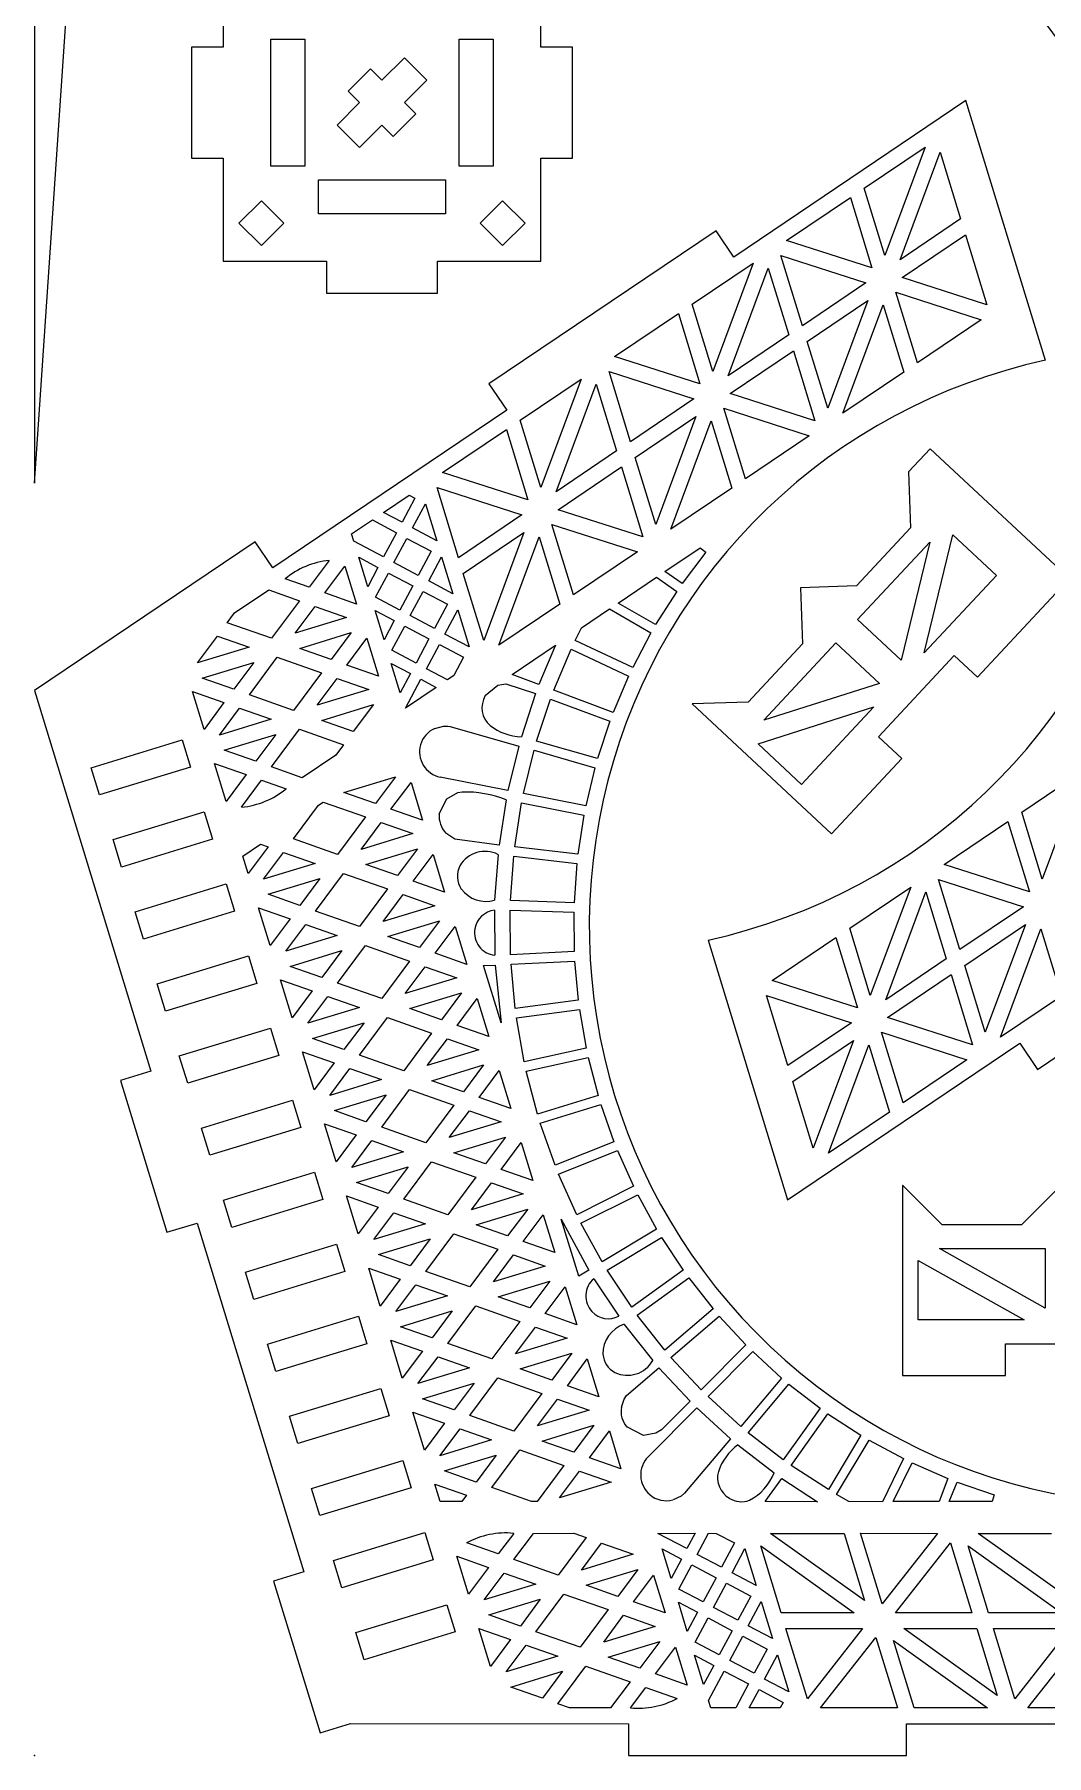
# Model space of a CAD drawing. Extents: x 0 to 1096, y 0 to 272.
# Drawn here: x 343.1 to 445.1, y 1.5 to 175.1 of the extents above; entities that cross this region are included whole.
import ezdxf

# ---------------------------------------------------------------- set-up
doc = ezdxf.new("R2010")
doc.units = 0
doc.layers.add('CYAN', color=4, linetype='CONTINUOUS')
doc.layers.add('RED', color=1, linetype='CONTINUOUS')

msp = doc.modelspace()

# ---------------------------------------------------------------- linework, layer by layer
at = {"layer": 'CYAN'}
for p, q in [((343.11, 219.12), (343.11, 129.82)), ((343.11, 129.82), (346.89, 185.48)), ((362.14, 184.19), (362.14, 173.79)), ((394.14, 173.79), (394.14, 184.19)), ((362.14, 173.79), (358.94, 173.79)), ((358.94, 173.79), (358.94, 162.59)), ((366.94, 161.79), (366.94, 174.59)), ((366.94, 174.59), (370.36, 174.59)), ((370.36, 174.59), (370.36, 161.79)), ((385.92, 161.79), (385.92, 174.59)), ((385.92, 174.59), (389.34, 174.59)), ((389.34, 174.59), (389.34, 161.79)), ((397.34, 173.79), (394.14, 173.79)), ((397.34, 162.59), (397.34, 173.79)), ((378.14, 170.45), (380.4, 172.71)), ((380.4, 172.71), (382.66, 170.45)), ((374.74, 169.33), (377, 171.59)), ((377, 171.59), (378.14, 170.45)), ((382.66, 170.45), (380.4, 168.19)), ((375.88, 168.19), (374.74, 169.33)), ((437.01, 168.4), (413.6, 152.61)), ((445.02, 142.2), (437.01, 168.4)), ((373.62, 165.93), (375.88, 168.19)), ((381.54, 167.05), (379.28, 164.79)), ((380.4, 168.19), (381.54, 167.05)), ((375.88, 163.67), (373.62, 165.93)), ((378.14, 165.93), (375.88, 163.67)), ((379.28, 164.79), (378.14, 165.93)), ((426.75, 159.56), (432.89, 163.69)), ((432.89, 163.69), (428.82, 152.77)), ((430.37, 152.34), (434.42, 163.2)), ((434.42, 163.2), (436.47, 156.47)), ((358.94, 162.59), (362.14, 162.59)), ((362.14, 162.59), (362.14, 152.19)), ((370.36, 161.79), (366.94, 161.79)), ((389.34, 161.79), (385.92, 161.79)), ((394.14, 152.19), (394.14, 162.59)), ((394.14, 162.59), (397.34, 162.59)), ((371.74, 156.99), (371.74, 160.41)), ((371.74, 160.41), (384.54, 160.41)), ((384.54, 160.41), (384.54, 156.99)), ((363.72, 156.03), (365.98, 158.29)), ((365.98, 158.29), (368.24, 156.03)), ((388.04, 156.03), (390.3, 158.29)), ((390.3, 158.29), (392.56, 156.03)), ((418.93, 154.28), (425.36, 158.61)), ((425.36, 158.61), (427.53, 151.52)), ((428.82, 152.77), (426.75, 159.56)), ((384.54, 156.99), (371.74, 156.99)), ((436.47, 156.47), (430.37, 152.34)), ((365.98, 153.77), (363.72, 156.03)), ((368.24, 156.03), (365.98, 153.77)), ((390.3, 153.77), (388.04, 156.03)), ((411.83, 155.27), (388.93, 139.82)), ((392.56, 156.03), (390.3, 153.77)), ((413.6, 152.61), (411.83, 155.27)), ((430.57, 150.54), (436.97, 154.86)), ((436.97, 154.86), (439.12, 147.8)), ((420.53, 145.69), (418.36, 152.77)), ((418.36, 152.77), (426.92, 150.01)), ((427.53, 151.52), (418.93, 154.28)), ((362.14, 152.19), (372.54, 152.19)), ((372.54, 152.19), (372.54, 148.99)), ((383.74, 148.99), (383.74, 152.19)), ((383.74, 152.19), (394.14, 152.19)), ((409.41, 147.86), (415.55, 151.99)), ((415.55, 151.99), (411.49, 141.07)), ((413.04, 140.64), (417.08, 151.5)), ((417.08, 151.5), (419.14, 144.77)), ((426.92, 150.01), (420.53, 145.69)), ((439.12, 147.8), (430.57, 150.54)), ((372.54, 148.99), (383.74, 148.99)), ((411.49, 141.07), (409.41, 147.86)), ((421.01, 144.11), (427.11, 148.23)), ((427.11, 148.23), (423.08, 137.36)), ((424.6, 136.88), (428.67, 147.79)), ((428.67, 147.79), (430.74, 141.02)), ((432.13, 141.94), (429.96, 149.06)), ((429.96, 149.06), (438.56, 146.29)), ((401.59, 142.58), (408.03, 146.91)), ((408.03, 146.91), (410.19, 139.82)), ((438.56, 146.29), (432.13, 141.94)), ((419.14, 144.77), (413.04, 140.64)), ((423.08, 137.36), (421.01, 144.11)), ((410.19, 139.82), (401.59, 142.58)), ((413.23, 138.84), (419.63, 143.16)), ((419.63, 143.16), (421.79, 136.1)), ((403.19, 133.99), (401.03, 141.07)), ((401.03, 141.07), (409.59, 138.31)), ((430.74, 141.02), (424.6, 136.88)), ((388.93, 139.82), (390.72, 137.17)), ((392.07, 136.16), (398.21, 140.29)), ((398.21, 140.29), (394.15, 129.37)), ((395.7, 128.94), (399.74, 139.8)), ((399.74, 139.8), (401.8, 133.07)), ((390.72, 137.17), (367.14, 121.26)), ((409.59, 138.31), (403.19, 133.99)), ((414.79, 130.24), (412.62, 137.36)), ((412.62, 137.36), (421.22, 134.59)), ((421.79, 136.1), (413.23, 138.84)), ((394.15, 129.37), (392.07, 136.16)), ((403.68, 132.41), (409.78, 136.53)), ((409.78, 136.53), (405.74, 125.66)), ((407.27, 125.18), (411.34, 136.09)), ((411.34, 136.09), (413.41, 129.32)), ((384.25, 130.88), (390.69, 135.21)), ((390.69, 135.21), (392.86, 128.12)), ((421.22, 134.59), (414.79, 130.24)), ((401.8, 133.07), (395.7, 128.94)), ((405.74, 125.66), (403.68, 132.41)), ((433.42, 133.29), (431.23, 130.95)), ((447.46, 120.2), (433.42, 133.29)), ((392.86, 128.12), (384.25, 130.88)), ((395.9, 127.14), (402.29, 131.46)), ((402.29, 131.46), (404.45, 124.4)), ((431.23, 130.95), (431.43, 125.3)), ((378.31, 126.87), (380.89, 128.6)), ((380.89, 128.6), (381.46, 128.31)), ((385.85, 122.29), (383.69, 129.37)), ((383.69, 129.37), (392.25, 126.61)), ((413.41, 129.32), (407.27, 125.18)), ((380.16, 125.87), (378.31, 126.87)), ((381.46, 128.31), (380.16, 125.87)), ((381.21, 125.31), (382.52, 127.74)), ((382.52, 127.74), (383.66, 124.01)), ((404.45, 124.4), (395.9, 127.14)), ((375.08, 124.69), (377.18, 126.1)), ((377.18, 126.1), (379.6, 124.82)), ((383.66, 124.01), (381.21, 125.31)), ((392.25, 126.61), (385.85, 122.29)), ((397.46, 118.54), (395.28, 125.66)), ((395.28, 125.66), (403.89, 122.89)), ((431.43, 125.3), (425.98, 119.45)), ((365.37, 123.91), (343.11, 108.89)), ((367.14, 121.26), (365.37, 123.91)), ((375.31, 123.96), (375.08, 124.69)), ((378.3, 122.37), (375.31, 123.96)), ((379.6, 124.82), (378.3, 122.37)), ((379.35, 121.81), (380.66, 124.24)), ((380.66, 124.24), (383.1, 122.96)), ((386.34, 120.71), (392.44, 124.83)), ((392.44, 124.83), (388.4, 113.96)), ((389.93, 113.48), (394, 124.39)), ((394, 124.39), (396.07, 117.62)), ((406.65, 120.89), (410.22, 123.3)), ((410.22, 123.3), (410.78, 122.85)), ((426.09, 116.05), (433.38, 123.87)), ((433.38, 123.87), (430.48, 111.96)), ((432.81, 112.69), (435.7, 124.6)), ((435.7, 124.6), (440.09, 120.51)), ((372.83, 122.01), (370.81, 119.31)), ((376.71, 119.37), (375.8, 122.34)), ((375.8, 122.34), (377.74, 121.32)), ((381.8, 120.51), (379.35, 121.81)), ((383.1, 122.96), (381.8, 120.51)), ((382.85, 119.95), (384.15, 122.38)), ((384.15, 122.38), (385.29, 118.65)), ((403.89, 122.89), (397.46, 118.54)), ((410.78, 122.85), (408.4, 119.69)), ((370.81, 119.31), (368.38, 120.15)), ((372.38, 118.74), (374.4, 121.45)), ((374.4, 121.45), (375.57, 117.62)), ((377.74, 121.32), (376.71, 119.37)), ((377.49, 118.32), (378.8, 120.74)), ((378.8, 120.74), (381.24, 119.46)), ((385.29, 118.65), (382.85, 119.95)), ((388.4, 113.96), (386.34, 120.71)), ((401.95, 117.72), (405.8, 120.32)), ((405.8, 120.32), (407.85, 118.9)), ((408.4, 119.69), (406.65, 120.89)), ((440.09, 120.51), (432.81, 112.69)), ((438.18, 110.25), (447.46, 120.2)), ((363.29, 116.74), (366.73, 119.04)), ((366.73, 119.04), (369.82, 117.96)), ((375.57, 117.62), (372.38, 118.74)), ((379.94, 117.01), (377.49, 118.32)), ((381.24, 119.46), (379.94, 117.01)), ((380.99, 116.46), (382.3, 118.88)), ((382.3, 118.88), (384.74, 117.6)), ((407.85, 118.9), (405.73, 115.55)), ((425.98, 119.45), (420.32, 119.25)), ((420.32, 119.25), (420.52, 113.6)), ((362.55, 115.74), (363.29, 116.74)), ((369.82, 117.96), (367.01, 114.17)), ((369.38, 114.68), (371.4, 117.39)), ((371.4, 117.39), (374.58, 116.28)), ((378.35, 114.02), (377.44, 116.98)), ((377.44, 116.98), (379.38, 115.97)), ((383.44, 115.16), (380.99, 116.46)), ((384.74, 117.6), (383.44, 115.16)), ((384.48, 114.6), (385.79, 117.03)), ((385.79, 117.03), (386.93, 113.3)), ((396.07, 117.62), (389.93, 113.48)), ((398.26, 115.23), (401.07, 117.14)), ((401.07, 117.14), (405.26, 114.72)), ((405.73, 115.55), (401.95, 117.72)), ((367.01, 114.17), (362.55, 115.74)), ((374.58, 116.28), (369.38, 114.68)), ((369.85, 113.15), (375.05, 114.75)), ((375.05, 114.75), (373.03, 112.04)), ((379.38, 115.97), (378.35, 114.02)), ((379.13, 112.96), (380.44, 115.39)), ((380.44, 115.39), (382.88, 114.11)), ((386.93, 113.3), (384.48, 114.6)), ((397.63, 113.95), (398.26, 115.23)), ((405.26, 114.72), (403.42, 111.23)), ((430.48, 111.96), (426.09, 116.05)), ((359.55, 111.68), (361.56, 114.39)), ((364.75, 113.27), (359.55, 111.68)), ((361.56, 114.39), (364.75, 113.27)), ((373.03, 112.04), (369.85, 113.15)), ((374.61, 111.47), (376.62, 114.18)), ((376.62, 114.18), (377.79, 110.36)), ((381.58, 111.66), (379.13, 112.96)), ((382.88, 114.11), (381.58, 111.66)), ((382.63, 111.1), (383.93, 113.53)), ((383.93, 113.53), (386.37, 112.25)), ((391.27, 110.52), (395.62, 113.46)), ((395.62, 113.46), (393.97, 109.51)), ((395.48, 108.94), (397.23, 113.08)), ((397.23, 113.08), (403, 110.34)), ((403.42, 111.23), (397.63, 113.95)), ((420.52, 113.6), (415.06, 107.74)), ((416.63, 105.9), (423.91, 113.71)), ((423.91, 113.71), (428.3, 109.62)), ((360.02, 110.15), (365.22, 111.74)), ((365.22, 111.74), (363.2, 109.03)), ((364.78, 108.47), (367.59, 112.26)), ((367.59, 112.26), (372.04, 110.69)), ((377.79, 110.36), (374.61, 111.47)), ((379.98, 108.66), (379.08, 111.63)), ((379.08, 111.63), (381.02, 110.61)), ((384.75, 109.97), (382.63, 111.1)), ((386.37, 112.25), (385.39, 110.42)), ((428.2, 104.24), (435.84, 112.43)), ((435.84, 112.43), (438.18, 110.25)), ((363.2, 109.03), (360.02, 110.15)), ((372.04, 110.69), (369.23, 106.9)), ((371.6, 107.42), (373.62, 110.12)), ((373.62, 110.12), (376.8, 109.01)), ((381.02, 110.61), (379.98, 108.66)), ((380.51, 107.13), (382.07, 110.03)), ((382.07, 110.03), (383.62, 109.21)), ((385.39, 110.42), (384.75, 109.97)), ((388.56, 108.4), (389.82, 109.45)), ((389.82, 109.45), (390.64, 109.58)), ((390.64, 109.58), (393.63, 108.61)), ((393.97, 109.51), (391.27, 110.52)), ((403, 110.34), (401.46, 106.69)), ((428.3, 109.62), (416.63, 105.9)), ((343.11, 108.89), (354.84, 70.5)), ((360.2, 104.98), (359.03, 108.8)), ((359.03, 108.8), (362.21, 107.68)), ((362.21, 107.68), (360.2, 104.98)), ((369.23, 106.9), (364.78, 108.47)), ((376.8, 109.01), (371.6, 107.42)), ((383.62, 109.21), (380.51, 107.13)), ((393.63, 108.61), (392.19, 104.24)), ((393.73, 103.79), (395.13, 108.04)), ((395.13, 108.04), (401.12, 105.8)), ((401.46, 106.69), (395.48, 108.94)), ((415.06, 107.74), (409.41, 107.55)), ((361.77, 104.41), (363.79, 107.12)), ((366.97, 106), (361.77, 104.41)), ((363.79, 107.12), (366.97, 106)), ((372.07, 105.89), (377.27, 107.48)), ((375.25, 104.77), (372.07, 105.89)), ((377.27, 107.48), (375.25, 104.77)), ((409.41, 107.55), (423.45, 94.45)), ((416.06, 103.53), (427.73, 107.25)), ((427.73, 107.25), (420.45, 99.44)), ((362.24, 102.88), (367.44, 104.47)), ((367.44, 104.47), (365.42, 101.76)), ((367, 101.2), (369.81, 104.99)), ((369.81, 104.99), (374.27, 103.42)), ((383.46, 105.08), (384.33, 105.31)), ((384.33, 105.31), (384.78, 105.3)), ((384.78, 105.3), (385.02, 105.27)), ((385.02, 105.27), (391.93, 103.3)), ((401.12, 105.8), (399.87, 102.03)), ((430.55, 102.06), (428.2, 104.24)), ((348.83, 101.12), (358.01, 103.93)), ((358.01, 103.93), (358.85, 101.18)), ((365.42, 101.76), (362.24, 102.88)), ((374.27, 103.42), (373.5, 102.37)), ((391.93, 103.3), (390.83, 98.82)), ((392.41, 98.51), (393.47, 102.87)), ((393.47, 102.87), (399.61, 101.11)), ((399.87, 102.03), (393.73, 103.79)), ((420.45, 99.44), (416.06, 103.53)), ((349.67, 98.37), (348.83, 101.12)), ((358.85, 101.18), (349.67, 98.37)), ((361.25, 101.53), (364.44, 100.42)), ((362.42, 97.71), (361.25, 101.53)), ((370.11, 100.1), (367, 101.2)), ((373.5, 102.37), (370.11, 100.1)), ((399.61, 101.11), (398.69, 97.27)), ((423.45, 94.45), (430.55, 102.06)), ((442.64, 96.63), (448.77, 100.76)), ((448.77, 100.76), (444.71, 89.86)), ((364.44, 100.42), (362.42, 97.71)), ((363.99, 97.14), (366.01, 99.85)), ((366.01, 99.85), (368.47, 98.99)), ((374.29, 98.62), (379.49, 100.21)), ((379.49, 100.21), (377.48, 97.5)), ((379.05, 96.94), (381.07, 99.64)), ((381.07, 99.64), (382.24, 95.82)), ((390.83, 98.82), (384, 100.17)), ((369.22, 93.93), (371.75, 97.34)), ((371.75, 97.34), (372.22, 97.65)), ((372.22, 97.65), (376.49, 96.15)), ((377.48, 97.5), (374.29, 98.62)), ((383.92, 96.48), (384.67, 97.99)), ((384.67, 97.99), (385.78, 98.6)), ((385.78, 98.6), (386.22, 98.67)), ((390.66, 97.87), (389.94, 93.32)), ((391.53, 93.14), (392.22, 97.58)), ((392.22, 97.58), (398.5, 96.32)), ((398.69, 97.27), (392.41, 98.51)), ((351.05, 93.86), (360.23, 96.66)), ((360.23, 96.66), (361.07, 93.91)), ((376.49, 96.15), (373.67, 92.36)), ((376.05, 92.88), (378.06, 95.59)), ((378.06, 95.59), (381.25, 94.47)), ((382.24, 95.82), (379.05, 96.94)), ((398.5, 96.32), (397.9, 92.41)), ((434.82, 91.35), (441.25, 95.7)), ((441.25, 95.7), (443.42, 88.59)), ((444.71, 89.86), (442.64, 96.63)), ((351.89, 91.1), (351.05, 93.86)), ((361.07, 93.91), (351.89, 91.1)), ((373.67, 92.36), (369.22, 93.93)), ((381.25, 94.47), (376.05, 92.88)), ((385.48, 93.9), (384.58, 94.51)), ((389.94, 93.32), (385.48, 93.9)), ((364.11, 92.18), (365.91, 93.4)), ((364.64, 90.44), (364.11, 92.18)), ((366.66, 93.15), (364.64, 90.44)), ((365.91, 93.4), (366.66, 93.15)), ((366.21, 89.88), (368.23, 92.58)), ((368.23, 92.58), (371.42, 91.47)), ((376.51, 91.35), (381.72, 92.94)), ((381.72, 92.94), (379.7, 90.23)), ((381.27, 89.67), (383.29, 92.38)), ((383.29, 92.38), (384.46, 88.55)), ((389.84, 92.37), (389.49, 87.75)), ((391.09, 87.71), (391.42, 92.19)), ((391.42, 92.19), (397.79, 91.46)), ((397.9, 92.41), (391.53, 93.14)), ((371.42, 91.47), (366.21, 89.88)), ((371.44, 86.66), (374.26, 90.45)), ((374.26, 90.45), (378.71, 88.89)), ((379.7, 90.23), (376.51, 91.35)), ((397.79, 91.46), (397.5, 87.5)), ((443.42, 88.59), (434.82, 91.35)), ((353.27, 86.59), (362.45, 89.39)), ((362.45, 89.39), (363.29, 86.64)), ((366.68, 88.35), (371.88, 89.94)), ((371.88, 89.94), (369.87, 87.23)), ((378.71, 88.89), (375.89, 85.1)), ((384.46, 88.55), (381.27, 89.67)), ((425.3, 84.93), (431.44, 89.06)), ((431.44, 89.06), (427.37, 78.16)), ((428.93, 77.71), (432.96, 88.59)), ((432.96, 88.59), (435.03, 81.84)), ((436.41, 82.78), (434.25, 89.84)), ((434.25, 89.84), (442.81, 87.1)), ((366.86, 83.17), (365.69, 87)), ((365.69, 87), (368.88, 85.88)), ((369.87, 87.23), (366.68, 88.35)), ((378.27, 85.61), (380.28, 88.32)), ((383.47, 87.2), (378.27, 85.61)), ((380.28, 88.32), (383.47, 87.2)), ((397.5, 87.5), (391.09, 87.71)), ((442.81, 87.1), (436.41, 82.78)), ((354.11, 83.83), (353.27, 86.59)), ((363.29, 86.64), (354.11, 83.83)), ((368.88, 85.88), (366.86, 83.17)), ((368.44, 82.61), (370.45, 85.32)), ((370.45, 85.32), (373.64, 84.2)), ((375.89, 85.1), (371.44, 86.66)), ((378.74, 84.08), (383.94, 85.67)), ((383.94, 85.67), (381.92, 82.97)), ((383.49, 82.4), (385.51, 85.11)), ((385.51, 85.11), (386.68, 81.28)), ((389.48, 86.76), (389.51, 82.21)), ((391.11, 82.26), (391.08, 86.75)), ((391.08, 86.75), (397.47, 86.55)), ((397.47, 86.55), (397.51, 82.59)), ((436.9, 81.18), (443, 85.3)), ((443, 85.3), (438.96, 74.44)), ((444.21, 70.68), (467.12, 86.13)), ((373.64, 84.2), (368.44, 82.61)), ((381.92, 82.97), (378.74, 84.08)), ((411.02, 83.74), (419.03, 57.54)), ((417.48, 79.65), (423.91, 84)), ((423.91, 84), (426.08, 76.89)), ((427.37, 78.16), (425.3, 84.93)), ((440.49, 73.95), (444.56, 84.88)), ((444.56, 84.88), (446.63, 78.09)), ((355.49, 79.32), (364.67, 82.13)), ((364.67, 82.13), (365.51, 79.37)), ((368.9, 81.08), (374.11, 82.67)), ((374.11, 82.67), (372.09, 79.96)), ((373.66, 79.4), (376.48, 83.18)), ((376.48, 83.18), (380.93, 81.62)), ((380.93, 81.62), (378.12, 77.83)), ((386.68, 81.28), (383.49, 82.4)), ((397.51, 82.59), (391.11, 82.26)), ((391.17, 81.3), (397.56, 81.62)), ((397.56, 81.62), (397.92, 77.69)), ((435.03, 81.84), (428.93, 77.71)), ((372.09, 79.96), (368.9, 81.08)), ((380.49, 78.35), (382.51, 81.05)), ((385.69, 79.94), (380.49, 78.35)), ((382.51, 81.05), (385.69, 79.94)), ((388.39, 81.16), (389.56, 81.22)), ((390.15, 75.4), (388.39, 81.16)), ((389.56, 81.22), (390.15, 75.4)), ((391.57, 76.84), (391.17, 81.3)), ((429.12, 75.93), (435.51, 80.25)), ((435.51, 80.25), (437.68, 73.17)), ((438.96, 74.44), (436.9, 81.18)), ((356.33, 76.57), (355.49, 79.32)), ((365.51, 79.37), (356.33, 76.57)), ((369.08, 75.9), (367.92, 79.73)), ((367.92, 79.73), (371.1, 78.61)), ((371.1, 78.61), (369.08, 75.9)), ((378.12, 77.83), (373.66, 79.4)), ((380.96, 76.82), (386.16, 78.41)), ((386.16, 78.41), (384.14, 75.7)), ((419.07, 71.08), (416.92, 78.14)), ((416.92, 78.14), (425.47, 75.4)), ((426.08, 76.89), (417.48, 79.65)), ((370.66, 75.34), (372.67, 78.05)), ((375.86, 76.93), (370.66, 75.34)), ((372.67, 78.05), (375.86, 76.93)), ((384.14, 75.7), (380.96, 76.82)), ((385.72, 75.13), (387.73, 77.84)), ((387.73, 77.84), (388.9, 74.02)), ((397.92, 77.69), (391.57, 76.84)), ((391.7, 75.89), (398.05, 76.73)), ((398.05, 76.73), (398.72, 72.83)), ((446.63, 78.09), (440.49, 73.95)), ((357.71, 72.05), (366.89, 74.86)), ((366.89, 74.86), (367.74, 72.1)), ((371.13, 73.81), (376.33, 75.4)), ((376.33, 75.4), (374.31, 72.69)), ((375.89, 72.13), (378.7, 75.92)), ((378.7, 75.92), (383.15, 74.35)), ((388.9, 74.02), (385.72, 75.13)), ((392.46, 71.47), (391.7, 75.89)), ((425.47, 75.4), (419.07, 71.08)), ((437.68, 73.17), (429.12, 75.93)), ((374.31, 72.69), (371.13, 73.81)), ((383.15, 74.35), (380.34, 70.56)), ((382.71, 71.08), (384.73, 73.79)), ((384.73, 73.79), (387.91, 72.67)), ((419.03, 57.54), (442.44, 73.33)), ((419.57, 69.48), (425.67, 73.6)), ((425.67, 73.6), (421.62, 62.74)), ((423.16, 62.25), (427.22, 73.18)), ((427.22, 73.18), (429.29, 66.39)), ((428.51, 74.43), (437.11, 71.66)), ((430.68, 67.33), (428.51, 74.43)), ((442.44, 73.33), (444.21, 70.68)), ((358.56, 69.3), (357.71, 72.05)), ((367.74, 72.1), (358.56, 69.3)), ((371.31, 68.64), (370.14, 72.46)), ((370.14, 72.46), (373.32, 71.34)), ((373.32, 71.34), (371.31, 68.64)), ((380.34, 70.56), (375.89, 72.13)), ((387.91, 72.67), (382.71, 71.08)), ((398.72, 72.83), (392.46, 71.47)), ((392.69, 70.53), (398.92, 71.89)), ((398.92, 71.89), (399.93, 68.06)), ((437.11, 71.66), (430.68, 67.33)), ((354.84, 70.5), (351.78, 69.57)), ((351.78, 69.57), (356.46, 54.27)), ((372.88, 68.07), (374.9, 70.78)), ((378.08, 69.66), (372.88, 68.07)), ((374.9, 70.78), (378.08, 69.66)), ((383.18, 69.55), (388.38, 71.14)), ((386.37, 68.43), (383.18, 69.55)), ((388.38, 71.14), (386.37, 68.43)), ((387.94, 67.87), (389.96, 70.57)), ((389.96, 70.57), (391.12, 66.75)), ((393.81, 66.19), (392.69, 70.53)), ((421.62, 62.74), (419.57, 69.48)), ((373.35, 66.54), (378.55, 68.13)), ((378.55, 68.13), (376.53, 65.42)), ((378.11, 64.86), (380.92, 68.65)), ((380.92, 68.65), (385.38, 67.08)), ((391.12, 66.75), (387.94, 67.87)), ((399.93, 68.06), (393.81, 66.19)), ((359.94, 64.78), (369.12, 67.59)), ((369.12, 67.59), (369.96, 64.84)), ((376.53, 65.42), (373.35, 66.54)), ((385.38, 67.08), (382.56, 63.29)), ((384.93, 63.81), (386.95, 66.52)), ((386.95, 66.52), (390.14, 65.4)), ((394.09, 65.27), (400.21, 67.14)), ((400.21, 67.14), (401.52, 63.4)), ((429.29, 66.39), (423.16, 62.25)), ((360.78, 62.03), (359.94, 64.78)), ((369.96, 64.84), (360.78, 62.03)), ((372.36, 65.19), (375.55, 64.08)), ((373.53, 61.37), (372.36, 65.19)), ((382.56, 63.29), (378.11, 64.86)), ((390.14, 65.4), (384.93, 63.81)), ((395.59, 61.04), (394.09, 65.27)), ((375.55, 64.08), (373.53, 61.37)), ((375.1, 60.8), (377.12, 63.51)), ((377.12, 63.51), (380.3, 62.39)), ((385.4, 62.28), (390.6, 63.87)), ((390.6, 63.87), (388.59, 61.16)), ((390.16, 60.6), (392.18, 63.31)), ((392.18, 63.31), (393.35, 59.48)), ((401.52, 63.4), (395.59, 61.04)), ((395.93, 60.14), (401.87, 62.51)), ((401.87, 62.51), (403.5, 58.9)), ((380.3, 62.39), (375.1, 60.8)), ((375.57, 59.27), (380.77, 60.86)), ((380.77, 60.86), (378.76, 58.16)), ((380.33, 57.59), (383.15, 61.38)), ((383.15, 61.38), (387.6, 59.81)), ((388.59, 61.16), (385.4, 62.28)), ((362.16, 57.52), (371.34, 60.32)), ((371.34, 60.32), (372.18, 57.57)), ((378.76, 58.16), (375.57, 59.27)), ((387.6, 59.81), (384.78, 56.03)), ((387.16, 56.54), (389.17, 59.25)), ((389.17, 59.25), (392.36, 58.13)), ((393.35, 59.48), (390.16, 60.6)), ((397.77, 56.04), (395.93, 60.14)), ((430.61, 59.02), (430.61, 39.82)), ((434.61, 55.02), (430.61, 59.02)), ((446.61, 59.02), (442.61, 55.02)), ((363, 54.76), (362.16, 57.52)), ((372.18, 57.57), (363, 54.76)), ((374.58, 57.93), (377.77, 56.81)), ((375.75, 54.1), (374.58, 57.93)), ((384.78, 56.03), (380.33, 57.59)), ((392.36, 58.13), (387.16, 56.54)), ((403.5, 58.9), (397.77, 56.04)), ((398.19, 55.19), (403.93, 58.03)), ((403.93, 58.03), (405.83, 54.57)), ((377.77, 56.81), (375.75, 54.1)), ((377.32, 53.54), (379.34, 56.24)), ((379.34, 56.24), (382.53, 55.13)), ((387.62, 55.01), (392.83, 56.6)), ((392.83, 56.6), (390.81, 53.89)), ((392.38, 53.33), (394.4, 56.04)), ((394.4, 56.04), (395.57, 52.21)), ((397.97, 49.83), (396.21, 55.59)), ((396.21, 55.59), (398.98, 50.43)), ((356.46, 54.27), (359.52, 55.2)), ((359.52, 55.2), (370.28, 20.01)), ((382.53, 55.13), (377.32, 53.54)), ((382.55, 50.32), (385.37, 54.11)), ((385.37, 54.11), (389.82, 52.55)), ((390.81, 53.89), (387.62, 55.01)), ((400.35, 51.27), (398.19, 55.19)), ((405.83, 54.57), (400.35, 51.27)), ((442.61, 55.02), (434.61, 55.02)), ((364.38, 50.25), (373.56, 53.05)), ((373.56, 53.05), (374.4, 50.3)), ((377.79, 52.01), (382.99, 53.6)), ((382.99, 53.6), (380.98, 50.89)), ((389.82, 52.55), (387, 48.76)), ((395.57, 52.21), (392.38, 53.33)), ((400.84, 50.44), (406.33, 53.75)), ((406.33, 53.75), (408.51, 50.44)), ((434.33, 52.62), (445.01, 52.62)), ((445.01, 46.62), (434.33, 52.62)), ((445.01, 52.62), (445.01, 46.62)), ((376.8, 50.66), (379.99, 49.54)), ((377.97, 46.83), (376.8, 50.66)), ((380.98, 50.89), (377.79, 52.01)), ((389.38, 49.27), (391.39, 51.98)), ((394.58, 50.86), (389.38, 49.27)), ((391.39, 51.98), (394.58, 50.86)), ((398.98, 50.43), (397.97, 49.83)), ((403.32, 46.7), (400.84, 50.44)), ((408.51, 50.44), (403.32, 46.7)), ((432.21, 51.42), (442.89, 45.42)), ((432.21, 45.42), (432.21, 51.42)), ((365.22, 47.49), (364.38, 50.25)), ((374.4, 50.3), (365.22, 47.49)), ((379.99, 49.54), (377.97, 46.83)), ((379.55, 46.27), (381.56, 48.98)), ((381.56, 48.98), (384.75, 47.86)), ((387, 48.76), (382.55, 50.32)), ((389.85, 47.74), (395.05, 49.33)), ((395.05, 49.33), (393.03, 46.63)), ((394.6, 46.06), (396.62, 48.77)), ((396.62, 48.77), (397.79, 44.94)), ((399.49, 49.58), (402.01, 45.79)), ((403.88, 45.91), (409.06, 49.67)), ((409.06, 49.67), (411.52, 46.55)), ((384.75, 47.86), (379.55, 46.27)), ((393.03, 46.63), (389.85, 47.74)), ((366.6, 42.98), (375.78, 45.79)), ((375.78, 45.79), (376.63, 43.03)), ((380.01, 44.74), (385.22, 46.33)), ((385.22, 46.33), (383.2, 43.62)), ((384.77, 43.06), (387.59, 46.84)), ((387.59, 46.84), (392.04, 45.28)), ((392.04, 45.28), (389.23, 41.49)), ((397.79, 44.94), (394.6, 46.06)), ((406.65, 42.38), (403.88, 45.91)), ((411.52, 46.55), (406.65, 42.38)), ((407.27, 41.65), (412.14, 45.82)), ((412.14, 45.82), (414.83, 42.92)), ((442.89, 45.42), (432.21, 45.42)), ((383.2, 43.62), (380.01, 44.74)), ((391.6, 42.01), (393.62, 44.71)), ((396.8, 43.6), (391.6, 42.01)), ((393.62, 44.71), (396.8, 43.6)), ((402.57, 44.98), (405.44, 41.34)), ((367.44, 40.23), (366.6, 42.98)), ((376.63, 43.03), (367.44, 40.23)), ((379.03, 43.39), (382.21, 42.27)), ((380.19, 39.56), (379.03, 43.39)), ((382.21, 42.27), (380.19, 39.56)), ((381.77, 39), (383.79, 41.71)), ((383.79, 41.71), (386.97, 40.59)), ((389.23, 41.49), (384.77, 43.06)), ((392.07, 40.48), (397.27, 42.07)), ((397.27, 42.07), (395.25, 39.36)), ((414.83, 42.92), (410.32, 38.36)), ((411.01, 37.69), (415.52, 42.23)), ((415.52, 42.23), (418.43, 39.56)), ((441.01, 39.82), (441.01, 43.02)), ((441.01, 43.02), (452.21, 43.02)), ((386.97, 40.59), (381.77, 39)), ((395.25, 39.36), (392.07, 40.48)), ((396.83, 38.79), (398.84, 41.5)), ((398.84, 41.5), (400.01, 37.68)), ((402.8, 37.8), (406.06, 40.61)), ((406.06, 40.61), (409.2, 37.24)), ((410.32, 38.36), (407.27, 41.65)), ((368.82, 35.71), (378.01, 38.52)), ((378.01, 38.52), (378.85, 35.76)), ((382.24, 37.47), (387.44, 39.06)), ((387.44, 39.06), (385.42, 36.35)), ((387, 35.79), (389.81, 39.58)), ((389.81, 39.58), (394.26, 38.01)), ((400.01, 37.68), (396.83, 38.79)), ((418.43, 39.56), (414.32, 34.67)), ((415.05, 34.05), (419.16, 38.95)), ((419.16, 38.95), (422.3, 36.52)), ((430.61, 39.82), (441.01, 39.82)), ((385.42, 36.35), (382.24, 37.47)), ((394.26, 38.01), (391.45, 34.22)), ((393.82, 34.74), (395.84, 37.45)), ((395.84, 37.45), (399.02, 36.33)), ((402.28, 36.63), (402.57, 37.45)), ((402.57, 37.45), (402.8, 37.8)), ((404.96, 31.62), (409.87, 36.55)), ((409.2, 37.24), (406.31, 34.33)), ((409.87, 36.55), (413.29, 33.45)), ((414.32, 34.67), (411.01, 37.69)), ((422.3, 36.52), (418.59, 31.31)), ((369.67, 32.96), (368.82, 35.71)), ((378.85, 35.76), (369.67, 32.96)), ((381.25, 36.12), (384.43, 35)), ((382.42, 32.3), (381.25, 36.12)), ((384.43, 35), (382.42, 32.3)), ((391.45, 34.22), (387, 35.79)), ((399.02, 36.33), (393.82, 34.74)), ((394.29, 33.21), (399.49, 34.8)), ((399.49, 34.8), (397.48, 32.09)), ((419.38, 30.76), (423.08, 35.97)), ((423.08, 35.97), (426.4, 33.8)), ((383.99, 31.73), (386.01, 34.44)), ((389.19, 33.32), (383.99, 31.73)), ((386.01, 34.44), (389.19, 33.32)), ((397.48, 32.09), (394.29, 33.21)), ((399.05, 31.53), (401.07, 34.23)), ((401.07, 34.23), (402.23, 30.41)), ((404.51, 33.76), (402.83, 34.63)), ((405.76, 34), (404.51, 33.76)), ((406.31, 34.33), (405.76, 34)), ((413.29, 33.45), (408.65, 27.96)), ((418.59, 31.31), (415.05, 34.05)), ((426.4, 33.8), (423.14, 28.31)), ((423.96, 27.81), (427.24, 33.31)), ((427.24, 33.31), (430.72, 31.44)), ((371.05, 28.44), (380.23, 31.25)), ((380.23, 31.25), (381.07, 28.5)), ((384.46, 30.2), (389.66, 31.79)), ((389.66, 31.79), (387.64, 29.08)), ((389.22, 28.52), (392.03, 32.31)), ((392.03, 32.31), (396.49, 30.74)), ((402.23, 30.41), (399.05, 31.53)), ((414.02, 32.82), (417.67, 30)), ((430.72, 31.44), (428.6, 27.09)), ((387.64, 29.08), (384.46, 30.2)), ((396.49, 30.74), (393.79, 27.12)), ((396.04, 27.47), (398.06, 30.18)), ((398.06, 30.18), (401.25, 29.06)), ((423.14, 28.31), (419.38, 30.76)), ((429.66, 27.1), (431.58, 31.01)), ((431.58, 31.01), (435.2, 29.42)), ((371.89, 25.69), (371.05, 28.44)), ((381.07, 28.5), (371.89, 25.69)), ((383.47, 28.85), (386.66, 27.74)), ((384, 27.11), (383.47, 28.85)), ((393.23, 27.11), (389.22, 28.52)), ((401.25, 29.06), (396.04, 27.47)), ((408.65, 27.96), (408.3, 27.66)), ((416.78, 27.1), (418.44, 29.45)), ((418.44, 29.45), (422.03, 27.09)), ((425.21, 27.1), (423.96, 27.81)), ((435.2, 29.42), (434.3, 27.1)), ((435.33, 27.1), (436.11, 29.07)), ((436.11, 29.07), (439.84, 27.79)), ((439.84, 27.79), (439.64, 27.1)), ((386.18, 27.11), (384, 27.11)), ((386.66, 27.74), (386.18, 27.11)), ((393.79, 27.12), (393.23, 27.11)), ((408.3, 27.66), (407.48, 27.28)), ((422.03, 27.09), (416.78, 27.1)), ((428.6, 27.09), (425.21, 27.1)), ((434.3, 27.1), (429.66, 27.1)), ((439.64, 27.1), (435.33, 27.1)), ((373.27, 21.18), (382.45, 23.98)), ((382.45, 23.98), (383.29, 21.23)), ((389.87, 21.82), (386.68, 22.93)), ((391.42, 23.9), (389.87, 21.82)), ((391.44, 21.25), (393.41, 23.9)), ((393.41, 23.9), (397.49, 23.92)), ((398.71, 23.47), (395.89, 19.69)), ((397.49, 23.92), (398.71, 23.47)), ((398.27, 20.2), (400.28, 22.91)), ((400.28, 22.91), (403.47, 21.79)), ((405.96, 23.89), (409.7, 23.91)), ((408.88, 22.36), (405.96, 23.89)), ((409.7, 23.91), (408.88, 22.36)), ((409.93, 21.78), (411.06, 23.91)), ((411.06, 23.91), (411.84, 23.89)), ((411.84, 23.89), (413.68, 22.93)), ((413.68, 22.93), (412.37, 20.5)), ((418.38, 15.9), (416.32, 22.65)), ((416.32, 22.65), (425.75, 15.89)), ((417.32, 23.89), (424.72, 23.9)), ((426.79, 17.13), (417.32, 23.89)), ((424.72, 23.9), (426.79, 17.13)), ((428.57, 16.79), (426.39, 23.91)), ((426.39, 23.91), (434.15, 23.9)), ((434.15, 23.9), (428.57, 16.79)), ((429.9, 15.9), (435.47, 22.96)), ((435.47, 22.96), (437.62, 15.9)), ((439.3, 15.89), (437.23, 22.64)), ((437.23, 22.64), (446.66, 15.88)), ((447.71, 17.12), (438.23, 23.89)), ((438.23, 23.89), (445.64, 23.89)), ((374.11, 18.42), (373.27, 21.18)), ((383.29, 21.23), (374.11, 18.42)), ((385.69, 21.59), (388.88, 20.47)), ((386.86, 17.76), (385.69, 21.59)), ((395.89, 19.69), (391.44, 21.25)), ((403.47, 21.79), (398.27, 20.2)), ((407.29, 19.36), (406.38, 22.33)), ((406.38, 22.33), (408.33, 21.29)), ((408.33, 21.29), (407.29, 19.36)), ((412.37, 20.5), (409.93, 21.78)), ((413.43, 19.92), (414.73, 22.37)), ((414.73, 22.37), (415.87, 18.64)), ((370.28, 20.01), (367.22, 19.08)), ((388.88, 20.47), (386.86, 17.76)), ((388.43, 17.2), (390.45, 19.9)), ((390.45, 19.9), (393.64, 18.79)), ((398.73, 18.67), (403.94, 20.26)), ((403.94, 20.26), (401.92, 17.55)), ((403.49, 16.99), (405.51, 19.7)), ((405.51, 19.7), (406.68, 15.87)), ((408.07, 18.29), (409.38, 20.73)), ((409.38, 20.73), (411.82, 19.43)), ((411.82, 19.43), (410.52, 17)), ((415.87, 18.64), (413.43, 19.92)), ((367.22, 19.08), (371.9, 3.77)), ((393.64, 18.79), (388.43, 17.2)), ((393.66, 13.98), (396.48, 17.77)), ((396.48, 17.77), (400.93, 16.21)), ((401.92, 17.55), (398.73, 18.67)), ((410.52, 17), (408.07, 18.29)), ((411.57, 16.43), (412.87, 18.87)), ((412.87, 18.87), (415.32, 17.57)), ((415.32, 17.57), (414.01, 15.14)), ((375.49, 13.91), (384.67, 16.71)), ((384.67, 16.71), (385.51, 13.96)), ((388.9, 15.67), (394.1, 17.26)), ((392.09, 14.55), (388.9, 15.67)), ((394.1, 17.26), (392.09, 14.55)), ((400.93, 16.21), (398.11, 12.42)), ((400.49, 12.93), (402.5, 15.64)), ((402.5, 15.64), (405.69, 14.52)), ((406.68, 15.87), (403.49, 16.99)), ((408.92, 14.01), (408.02, 16.97)), ((408.02, 16.97), (409.96, 15.94)), ((409.96, 15.94), (408.92, 14.01)), ((414.01, 15.14), (411.57, 16.43)), ((415.07, 14.57), (416.37, 17.02)), ((416.37, 17.02), (417.51, 13.29)), ((425.75, 15.89), (418.38, 15.9)), ((437.62, 15.9), (429.9, 15.9)), ((446.66, 15.88), (439.3, 15.89)), ((376.33, 11.15), (375.49, 13.91)), ((385.51, 13.96), (376.33, 11.15)), ((389.08, 10.49), (387.91, 14.32)), ((387.91, 14.32), (391.1, 13.2)), ((398.11, 12.42), (393.66, 13.98)), ((405.69, 14.52), (400.49, 12.93)), ((409.71, 12.93), (411.01, 15.38)), ((411.01, 15.38), (413.46, 14.08)), ((413.46, 14.08), (412.15, 11.65)), ((417.51, 13.29), (415.07, 14.57)), ((421.03, 7.23), (418.87, 14.31)), ((418.87, 14.31), (426.59, 14.3)), ((426.59, 14.3), (421.03, 7.23)), ((440.17, 7.56), (430.75, 14.3)), ((430.75, 14.3), (438.11, 14.29)), ((438.11, 14.29), (440.17, 7.56)), ((441.95, 7.23), (439.78, 14.3)), ((439.78, 14.3), (447.5, 14.3)), ((447.5, 14.3), (441.95, 7.23)), ((391.1, 13.2), (389.08, 10.49)), ((390.66, 9.93), (392.67, 12.64)), ((392.67, 12.64), (395.86, 11.52)), ((400.96, 11.4), (406.16, 12.99)), ((406.16, 12.99), (404.14, 10.29)), ((405.72, 9.72), (407.73, 12.43)), ((407.73, 12.43), (408.9, 8.6)), ((412.15, 11.65), (409.71, 12.93)), ((413.21, 11.07), (414.51, 13.52)), ((414.51, 13.52), (416.96, 12.22)), ((416.96, 12.22), (415.65, 9.79)), ((422.34, 6.29), (427.93, 13.4)), ((427.93, 13.4), (430.1, 6.3)), ((429.7, 13.08), (439.18, 6.3)), ((431.78, 6.29), (429.7, 13.08)), ((443.26, 6.29), (448.85, 13.39)), ((395.86, 11.52), (390.66, 9.93)), ((395.88, 6.72), (398.7, 10.51)), ((398.7, 10.51), (403.15, 8.94)), ((404.14, 10.29), (400.96, 11.4)), ((410.56, 8.65), (409.65, 11.62)), ((409.65, 11.62), (411.6, 10.58)), ((411.6, 10.58), (410.56, 8.65)), ((415.65, 9.79), (413.21, 11.07)), ((416.7, 9.21), (418.01, 11.66)), ((418.01, 11.66), (419.15, 7.93)), ((391.12, 8.4), (396.33, 9.99)), ((396.33, 9.99), (394.31, 7.28)), ((403.15, 8.94), (401.19, 6.31)), ((408.9, 8.6), (405.72, 9.72)), ((411.06, 7.03), (412.65, 10.02)), ((412.65, 10.02), (415.1, 8.72)), ((415.1, 8.72), (413.81, 6.3)), ((419.15, 7.93), (416.7, 9.21)), ((394.31, 7.28), (391.12, 8.4)), ((403.18, 6.31), (404.73, 8.37)), ((404.73, 8.37), (407.91, 7.26)), ((411.28, 6.3), (411.06, 7.03)), ((415.17, 6.3), (416.15, 8.16)), ((416.15, 8.16), (418.59, 6.86)), ((397.06, 6.3), (395.88, 6.72)), ((401.19, 6.31), (397.06, 6.3)), ((413.81, 6.3), (411.28, 6.3)), ((418.28, 6.31), (415.17, 6.3)), ((418.59, 6.86), (418.28, 6.31)), ((430.1, 6.3), (422.34, 6.29)), ((439.18, 6.3), (431.78, 6.29)), ((451.02, 6.3), (443.26, 6.29)), ((371.9, 3.77), (374.96, 4.71)), ((374.96, 4.71), (402.98, 4.7)), ((402.98, 4.7), (402.98, 1.5)), ((431.01, 1.5), (431.01, 4.7)), ((431.01, 4.7), (459.04, 4.69)), ((402.98, 1.5), (431.01, 1.5))]:
    msp.add_line(p, q, dxfattribs=at)
for centre, radius, start, end in [((398.6, 140.8), 58.4, 282.2824, 111.7178), ((457.44, 85.14), 58.4, 102.2826, 291.7173), ((373.58, 113.96), 8.09, 95.372, 130.0614), ((390.62, 107.17), 2.4, 149.3948, 228.8669), ((384.53, 102.7), 2.61, 114.1257, 163.7532), ((392.36, 109.66), 5.42, 232.3031, 268.2372), ((384.54, 102.72), 2.61, 164.2985, 258.2262), ((363.21, 105.37), 8.27, 275.4202, 309.4791), ((386.48, 87.31), 11.36, 68.4005, 91.3279), ((386.36, 96.21), 2.46, 173.6507, 223.6373), ((388.52, 89.77), 2.91, 63.0834, 149.7911), ((388.04, 90.17), 2.3, 152.382, 214.2543), ((388.63, 90.73), 3.1, 216.6381, 286.2054), ((389.79, 84.47), 2.31, 97.6474, 170.2511), ((389.74, 84.47), 2.27, 170.0011, 264.1665), ((400.99, 47.84), 2.3, 130.6845, 223.1721), ((400.97, 47.82), 2.27, 222.9939, 297.1041), ((403.5, 42.04), 3.09, 107.6486, 181.4485), ((402.75, 42.19), 2.35, 185.6664, 241.2348), ((402.89, 42.76), 2.92, 244.2558, 330.893), ((404.68, 36.21), 2.44, 170.1185, 220.5849), ((406.82, 29.8), 2.6, 135.5461, 229.9479), ((417.18, 28.43), 5.4, 125.7053, 161.7612), ((414.36, 29.51), 2.39, 165.0456, 240.0036), ((412.87, 31.81), 5.12, 296.878, 339.386), ((406.79, 29.7), 2.51, 228.9759, 285.9041), ((414.38, 29.44), 2.35, 238.7809, 290.1116), ((390.63, 15.67), 8.27, 84.5193, 118.5694), ((404.03, 14.37), 8.1, 263.9663, 298.607)]:
    msp.add_arc(centre, radius, start, end, dxfattribs=at)
at = {"layer": 'RED'}
msp.add_point((343.11, 1.49), dxfattribs=at)

doc.saveas('drawing.dxf')
